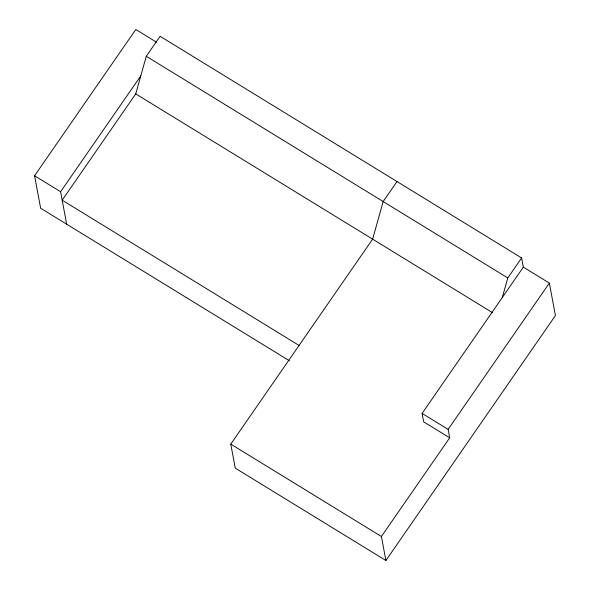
<?xml version="1.0" encoding="UTF-8"?>
<svg xmlns="http://www.w3.org/2000/svg" width="590" height="590" viewBox="0 0 590 590"><rect width="100%" height="100%" fill="white"/><g stroke="black" fill="none" stroke-linecap="round" stroke-linejoin="round"><path stroke-width="0.89" d="M299.071 345.438L62.179 200.18L135.737 93.891L146.276 56.279L160.111 36.285L521.612 257.955L523.33 267.13L422.093 413.406L423.672 421.85L449.705 437.81L381.406 536.494L385.904 560.5L235.263 468.128L230.771 444.123L372.629 239.156L383.168 201.537L397.004 181.543M502.289 297.537L507.776 277.949L521.612 257.955M289.439 360.792L40.644 208.226L34.567 175.768L135.803 29.5L156.475 42.178M66.67 224.185L60.6 191.735L140.789 75.867M449.705 437.81L448.127 429.365L549.356 283.097L523.33 267.13M385.904 560.5L555.433 315.547L549.356 283.097M146.276 56.279L507.776 277.949M135.737 93.891L492.532 312.678M34.567 175.768L60.6 191.735M422.093 413.406L448.127 429.365M230.771 444.123L381.406 536.494"/></g></svg>
